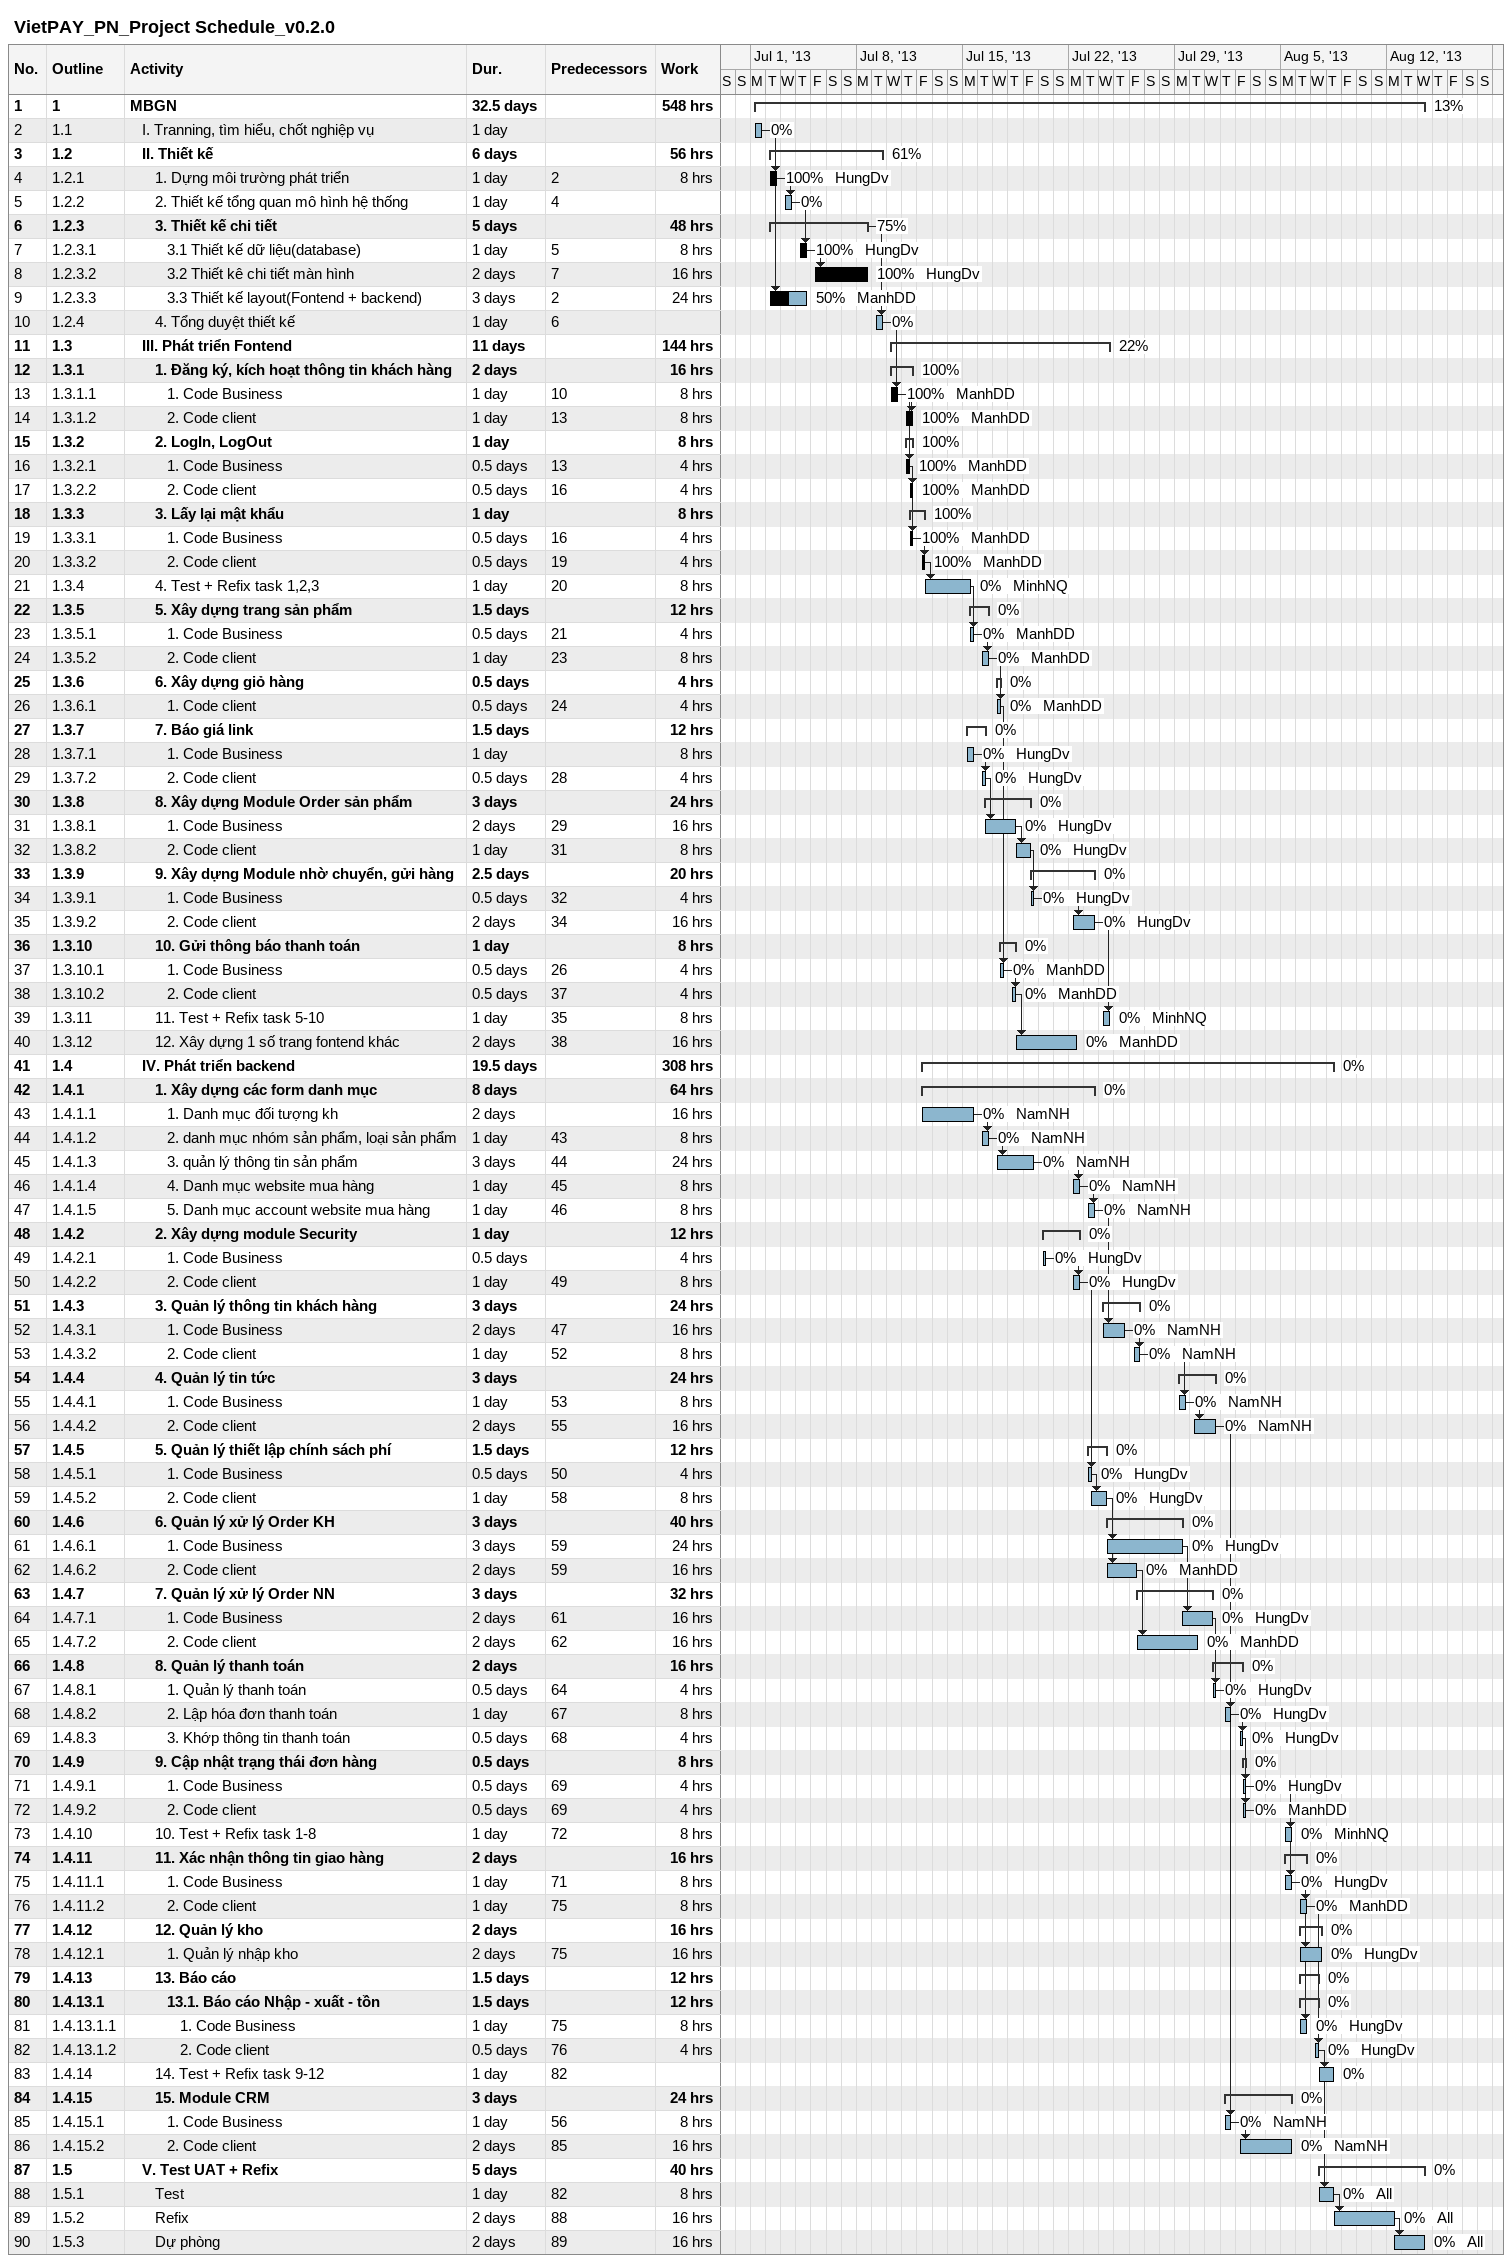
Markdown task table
VietPAY_PN_Project Schedule_v0.2.0

| ID | WBS | Task | Duration | Start | Finish | Predecessors | Resources | % complete | Work (h) |
|---|---|---|---|---|---|---|---|---|---|
| 1 | 1 | **MBGN** | 32.5d | 2013-07-01 | 2013-08-14 |  |  | 13 | 548 |
| 2 | 1.1 | I. Tranning, tìm hiểu, chốt nghiệp vụ | 1d | 2013-07-01 | 2013-07-01 |  |  | 0 |  |
| 3 | 1.2 | **II. Thiết kế** | 6d | 2013-07-02 | 2013-07-09 |  |  | 61 | 56 |
| 4 | 1.2.1 | 1. Dựng môi trường phát triển | 1d | 2013-07-02 | 2013-07-02 | 2 | HungDv | 100 | 8 |
| 5 | 1.2.2 | 2. Thiết kế tổng quan mô hình hệ thống | 1d | 2013-07-03 | 2013-07-03 | 4 |  | 0 |  |
| 6 | 1.2.3 | **3. Thiết kế chi tiết** | 5d | 2013-07-02 | 2013-07-08 |  |  | 75 | 48 |
| 7 | 1.2.3.1 | 3.1 Thiết kế dữ liệu(database) | 1d | 2013-07-04 | 2013-07-04 | 5 | HungDv | 100 | 8 |
| 8 | 1.2.3.2 | 3.2 Thiết kê chi tiết màn hình | 2d | 2013-07-05 | 2013-07-08 | 7 | HungDv | 100 | 16 |
| 9 | 1.2.3.3 | 3.3 Thiết kế layout(Fontend + backend) | 3d | 2013-07-02 | 2013-07-04 | 2 | ManhDD | 50 | 24 |
| 10 | 1.2.4 | 4. Tổng duyệt thiết kế | 1d | 2013-07-09 | 2013-07-09 | 6 |  | 0 |  |
| 11 | 1.3 | **III. Phát triển Fontend** | 11d | 2013-07-10 | 2013-07-24 |  |  | 22 | 144 |
| 12 | 1.3.1 | **1. Đăng ký, kích hoạt thông tin khách hàng** | 2d | 2013-07-10 | 2013-07-11 |  |  | 100 | 16 |
| 13 | 1.3.1.1 | 1. Code Business | 1d | 2013-07-10 | 2013-07-10 | 10 | ManhDD | 100 | 8 |
| 14 | 1.3.1.2 | 2. Code client | 1d | 2013-07-11 | 2013-07-11 | 13 | ManhDD | 100 | 8 |
| 15 | 1.3.2 | **2. LogIn, LogOut** | 1d | 2013-07-11 | 2013-07-11 |  |  | 100 | 8 |
| 16 | 1.3.2.1 | 1. Code Business | 0.5d | 2013-07-11 | 2013-07-11 | 13 | ManhDD | 100 | 4 |
| 17 | 1.3.2.2 | 2. Code client | 0.5d | 2013-07-11 | 2013-07-11 | 16 | ManhDD | 100 | 4 |
| 18 | 1.3.3 | **3. Lấy lại mật khẩu** | 1d | 2013-07-11 | 2013-07-12 |  |  | 100 | 8 |
| 19 | 1.3.3.1 | 1. Code Business | 0.5d | 2013-07-11 | 2013-07-11 | 16 | ManhDD | 100 | 4 |
| 20 | 1.3.3.2 | 2. Code client | 0.5d | 2013-07-12 | 2013-07-12 | 19 | ManhDD | 100 | 4 |
| 21 | 1.3.4 | 4. Test + Refix task 1,2,3 | 1d | 2013-07-12 | 2013-07-15 | 20 | MinhNQ | 0 | 8 |
| 22 | 1.3.5 | **5. Xây dựng trang sản phẩm** | 1.5d | 2013-07-15 | 2013-07-16 |  |  | 0 | 12 |
| 23 | 1.3.5.1 | 1. Code Business | 0.5d | 2013-07-15 | 2013-07-15 | 21 | ManhDD | 0 | 4 |
| 24 | 1.3.5.2 | 2. Code client | 1d | 2013-07-16 | 2013-07-16 | 23 | ManhDD | 0 | 8 |
| 25 | 1.3.6 | **6. Xây dựng giỏ hàng** | 0.5d | 2013-07-17 | 2013-07-17 |  |  | 0 | 4 |
| 26 | 1.3.6.1 | 1. Code client | 0.5d | 2013-07-17 | 2013-07-17 | 24 | ManhDD | 0 | 4 |
| 27 | 1.3.7 | **7. Báo giá link** | 1.5d | 2013-07-15 | 2013-07-16 |  |  | 0 | 12 |
| 28 | 1.3.7.1 | 1. Code Business | 1d | 2013-07-15 | 2013-07-15 |  | HungDv | 0 | 8 |
| 29 | 1.3.7.2 | 2. Code client | 0.5d | 2013-07-16 | 2013-07-16 | 28 | HungDv | 0 | 4 |
| 30 | 1.3.8 | **8. Xây dựng Module Order sản phẩm** | 3d | 2013-07-16 | 2013-07-19 |  |  | 0 | 24 |
| 31 | 1.3.8.1 | 1. Code Business | 2d | 2013-07-16 | 2013-07-18 | 29 | HungDv | 0 | 16 |
| 32 | 1.3.8.2 | 2. Code client | 1d | 2013-07-18 | 2013-07-19 | 31 | HungDv | 0 | 8 |
| 33 | 1.3.9 | **9. Xây dựng Module nhờ chuyển, gửi hàng** | 2.5d | 2013-07-19 | 2013-07-23 |  |  | 0 | 20 |
| 34 | 1.3.9.1 | 1. Code Business | 0.5d | 2013-07-19 | 2013-07-19 | 32 | HungDv | 0 | 4 |
| 35 | 1.3.9.2 | 2. Code client | 2d | 2013-07-22 | 2013-07-23 | 34 | HungDv | 0 | 16 |
| 36 | 1.3.10 | **10. Gửi thông báo thanh toán** | 1d | 2013-07-17 | 2013-07-18 |  |  | 0 | 8 |
| 37 | 1.3.10.1 | 1. Code Business | 0.5d | 2013-07-17 | 2013-07-17 | 26 | ManhDD | 0 | 4 |
| 38 | 1.3.10.2 | 2. Code client | 0.5d | 2013-07-18 | 2013-07-18 | 37 | ManhDD | 0 | 4 |
| 39 | 1.3.11 | 11. Test + Refix task 5-10 | 1d | 2013-07-24 | 2013-07-24 | 35 | MinhNQ | 0 | 8 |
| 40 | 1.3.12 | 12. Xây dựng 1 số trang fontend khác | 2d | 2013-07-18 | 2013-07-22 | 38 | ManhDD | 0 | 16 |
| 41 | 1.4 | **IV. Phát triển backend** | 19.5d | 2013-07-12 | 2013-08-08 |  |  | 0 | 308 |
| 42 | 1.4.1 | **1. Xây dựng các form danh mục** | 8d | 2013-07-12 | 2013-07-23 |  |  | 0 | 64 |
| 43 | 1.4.1.1 | 1. Danh mục đối tượng kh | 2d | 2013-07-12 | 2013-07-15 |  | NamNH | 0 | 16 |
| 44 | 1.4.1.2 | 2. danh mục nhóm sản phẩm, loại sản phẩm | 1d | 2013-07-16 | 2013-07-16 | 43 | NamNH | 0 | 8 |
| 45 | 1.4.1.3 | 3. quản lý thông tin sản phẩm | 3d | 2013-07-17 | 2013-07-19 | 44 | NamNH | 0 | 24 |
| 46 | 1.4.1.4 | 4. Danh mục website mua hàng | 1d | 2013-07-22 | 2013-07-22 | 45 | NamNH | 0 | 8 |
| 47 | 1.4.1.5 | 5. Danh mục account website mua hàng | 1d | 2013-07-23 | 2013-07-23 | 46 | NamNH | 0 | 8 |
| 48 | 1.4.2 | **2. Xây dựng module Security** | 1d | 2013-07-20 | 2013-07-22 |  |  | 0 | 12 |
| 49 | 1.4.2.1 | 1. Code Business | 0.5d | 2013-07-20 | 2013-07-20 |  | HungDv | 0 | 4 |
| 50 | 1.4.2.2 | 2. Code client | 1d | 2013-07-22 | 2013-07-22 | 49 | HungDv | 0 | 8 |
| 51 | 1.4.3 | **3. Quản lý thông tin khách hàng** | 3d | 2013-07-24 | 2013-07-26 |  |  | 0 | 24 |
| 52 | 1.4.3.1 | 1. Code Business | 2d | 2013-07-24 | 2013-07-25 | 47 | NamNH | 0 | 16 |
| 53 | 1.4.3.2 | 2. Code client | 1d | 2013-07-26 | 2013-07-26 | 52 | NamNH | 0 | 8 |
| 54 | 1.4.4 | **4. Quản lý tin tức** | 3d | 2013-07-29 | 2013-07-31 |  |  | 0 | 24 |
| 55 | 1.4.4.1 | 1. Code Business | 1d | 2013-07-29 | 2013-07-29 | 53 | NamNH | 0 | 8 |
| 56 | 1.4.4.2 | 2. Code client | 2d | 2013-07-30 | 2013-07-31 | 55 | NamNH | 0 | 16 |
| 57 | 1.4.5 | **5. Quản lý thiết lập chính sách phí** | 1.5d | 2013-07-23 | 2013-07-24 |  |  | 0 | 12 |
| 58 | 1.4.5.1 | 1. Code Business | 0.5d | 2013-07-23 | 2013-07-23 | 50 | HungDv | 0 | 4 |
| 59 | 1.4.5.2 | 2. Code client | 1d | 2013-07-23 | 2013-07-24 | 58 | HungDv | 0 | 8 |
| 60 | 1.4.6 | **6. Quản lý xử lý Order KH** | 3d | 2013-07-24 | 2013-07-29 |  |  | 0 | 40 |
| 61 | 1.4.6.1 | 1. Code Business | 3d | 2013-07-24 | 2013-07-29 | 59 | HungDv | 0 | 24 |
| 62 | 1.4.6.2 | 2. Code client | 2d | 2013-07-24 | 2013-07-26 | 59 | ManhDD | 0 | 16 |
| 63 | 1.4.7 | **7. Quản lý xử lý Order NN** | 3d | 2013-07-26 | 2013-07-31 |  |  | 0 | 32 |
| 64 | 1.4.7.1 | 1. Code Business | 2d | 2013-07-29 | 2013-07-31 | 61 | HungDv | 0 | 16 |
| 65 | 1.4.7.2 | 2. Code client | 2d | 2013-07-26 | 2013-07-30 | 62 | ManhDD | 0 | 16 |
| 66 | 1.4.8 | **8. Quản lý thanh toán** | 2d | 2013-07-31 | 2013-08-02 |  |  | 0 | 16 |
| 67 | 1.4.8.1 | 1. Quản lý thanh toán | 0.5d | 2013-07-31 | 2013-07-31 | 64 | HungDv | 0 | 4 |
| 68 | 1.4.8.2 | 2. Lập hóa đơn thanh toán | 1d | 2013-08-01 | 2013-08-01 | 67 | HungDv | 0 | 8 |
| 69 | 1.4.8.3 | 3. Khớp thông tin thanh toán | 0.5d | 2013-08-02 | 2013-08-02 | 68 | HungDv | 0 | 4 |
| 70 | 1.4.9 | **9. Cập nhật trạng thái đơn hàng** | 0.5d | 2013-08-02 | 2013-08-02 |  |  | 0 | 8 |
| 71 | 1.4.9.1 | 1. Code Business | 0.5d | 2013-08-02 | 2013-08-02 | 69 | HungDv | 0 | 4 |
| 72 | 1.4.9.2 | 2. Code client | 0.5d | 2013-08-02 | 2013-08-02 | 69 | ManhDD | 0 | 4 |
| 73 | 1.4.10 | 10. Test + Refix task 1-8 | 1d | 2013-08-05 | 2013-08-05 | 72 | MinhNQ | 0 | 8 |
| 74 | 1.4.11 | **11. Xác nhận thông tin giao hàng** | 2d | 2013-08-05 | 2013-08-06 |  |  | 0 | 16 |
| 75 | 1.4.11.1 | 1. Code Business | 1d | 2013-08-05 | 2013-08-05 | 71 | HungDv | 0 | 8 |
| 76 | 1.4.11.2 | 2. Code client | 1d | 2013-08-06 | 2013-08-06 | 75 | ManhDD | 0 | 8 |
| 77 | 1.4.12 | **12. Quản lý kho** | 2d | 2013-08-06 | 2013-08-07 |  |  | 0 | 16 |
| 78 | 1.4.12.1 | 1. Quản lý nhập kho | 2d | 2013-08-06 | 2013-08-07 | 75 | HungDv | 0 | 16 |
| 79 | 1.4.13 | **13. Báo cáo** | 1.5d | 2013-08-06 | 2013-08-07 |  |  | 0 | 12 |
| 80 | 1.4.13.1 | **13.1. Báo cáo Nhập - xuất - tồn** | 1.5d | 2013-08-06 | 2013-08-07 |  |  | 0 | 12 |
| 81 | 1.4.13.1.1 | 1. Code Business | 1d | 2013-08-06 | 2013-08-06 | 75 | HungDv | 0 | 8 |
| 82 | 1.4.13.1.2 | 2. Code client | 0.5d | 2013-08-07 | 2013-08-07 | 76 | HungDv | 0 | 4 |
| 83 | 1.4.14 | 14. Test + Refix task 9-12 | 1d | 2013-08-07 | 2013-08-08 | 82 |  | 0 |  |
| 84 | 1.4.15 | **15. Module CRM** | 3d | 2013-08-01 | 2013-08-05 |  |  | 0 | 24 |
| 85 | 1.4.15.1 | 1. Code Business | 1d | 2013-08-01 | 2013-08-01 | 56 | NamNH | 0 | 8 |
| 86 | 1.4.15.2 | 2. Code client | 2d | 2013-08-02 | 2013-08-05 | 85 | NamNH | 0 | 16 |
| 87 | 1.5 | **V. Test UAT + Refix** | 5d | 2013-08-07 | 2013-08-14 |  |  | 0 | 40 |
| 88 | 1.5.1 | Test | 1d | 2013-08-07 | 2013-08-08 | 82 | All | 0 | 8 |
| 89 | 1.5.2 | Refix | 2d | 2013-08-08 | 2013-08-12 | 88 | All | 0 | 16 |
| 90 | 1.5.3 | Dự phòng | 2d | 2013-08-12 | 2013-08-14 | 89 | All | 0 | 16 |
